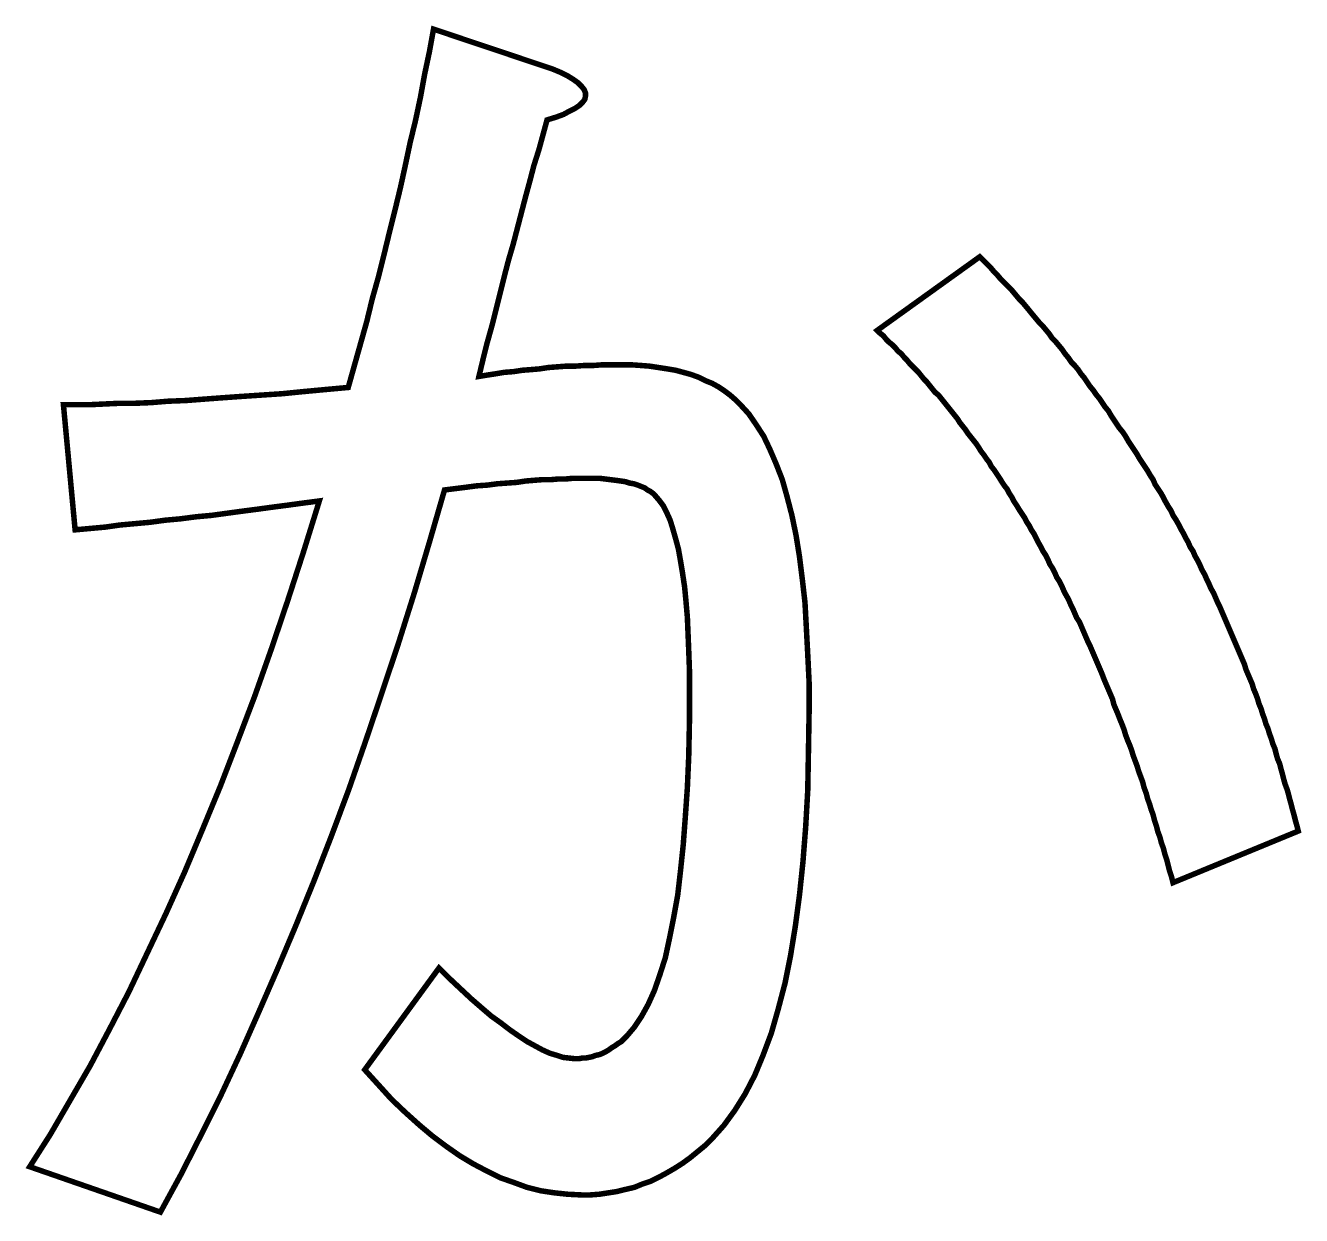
# Model space of a CAD drawing. Extents: x 21.9 to 68.3, y 183.3 to 226.6.
import ezdxf

# ---------------------------------------------------------------- set-up
doc = ezdxf.new("R2010")
doc.units = 0
doc.layers.get('0').update_dxf_attribs({"linetype": 'CONTINUOUS'})

msp = doc.modelspace()

# ---------------------------------------------------------------- linework, layer by layer
at = {"const_width": 0.2}
for points in [[(22.05, 185.075), (22.8, 186.25), (23.525, 187.5), (24.25, 188.75), (24.95, 190.075), (25.65, 191.425), (26.325, 192.85), (27, 194.275), (27.675, 195.775), (28.325, 197.325), (28.975, 198.9), (29.6, 200.525), (30.225, 202.175), (30.825, 203.875), (31.425, 205.65), (32, 207.425), (32.575, 209.275), (32, 209.2), (31.45, 209.125), (30.875, 209.05), (30.325, 208.975), (29.75, 208.9), (29.2, 208.825), (28.65, 208.75), (28.1, 208.7), (27.525, 208.625), (26.975, 208.575), (26.425, 208.5), (25.875, 208.45), (25.325, 208.4), (24.8, 208.325), (24.25, 208.275), (23.7, 208.225), (23.275, 212.775), (23.75, 212.775), (24.25, 212.775), (24.775, 212.8), (25.325, 212.825), (25.875, 212.825), (26.475, 212.85), (27.075, 212.9), (27.725, 212.925), (28.375, 212.975), (29.05, 213.025), (29.75, 213.075), (30.5, 213.125), (31.25, 213.175), (32, 213.25), (32.8, 213.325), (33.625, 213.4), (33.85, 214.2), (34.075, 215), (34.3, 215.8), (34.5, 216.625), (34.725, 217.425), (34.925, 218.225), (35.125, 219.05), (35.325, 219.85), (35.525, 220.675), (35.7, 221.475), (35.875, 222.3), (36.075, 223.125), (36.25, 223.95), (36.4, 224.775), (36.575, 225.6), (36.725, 226.425), (41.05, 224.975), (41.35, 224.85), (41.6, 224.725), (41.8, 224.6), (41.975, 224.475), (42.1, 224.35), (42.2, 224.225), (42.25, 224.1), (42.25, 224), (42.225, 223.875), (42.15, 223.775), (42.025, 223.65), (41.875, 223.55), (41.675, 223.45), (41.45, 223.325), (41.175, 223.225), (40.85, 223.125), (40.7, 222.575), (40.55, 222.025), (40.375, 221.475), (40.225, 220.9), (40.075, 220.35), (39.925, 219.775), (39.775, 219.2), (39.625, 218.625), (39.45, 218.025), (39.3, 217.45), (39.15, 216.85), (39, 216.25), (38.85, 215.65), (38.675, 215.025), (38.525, 214.425), (38.375, 213.8), (38.675, 213.85), (39, 213.9), (39.3, 213.95), (39.625, 213.975), (39.95, 214.025), (40.275, 214.05), (40.575, 214.075), (40.9, 214.125), (41.225, 214.15), (41.55, 214.175), (41.875, 214.175), (42.225, 214.2), (42.55, 214.2), (42.875, 214.225), (43.225, 214.225), (43.55, 214.225), (43.9, 214.225), (44.25, 214.2), (44.575, 214.175), (44.9, 214.125), (45.225, 214.075), (45.525, 214.025), (45.8, 213.95), (46.075, 213.875), (46.35, 213.775), (46.6, 213.65), (46.85, 213.55), (47.075, 213.425), (47.3, 213.275), (47.5, 213.125), (47.7, 212.95), (47.875, 212.775), (48.175, 212.45), (48.45, 212.05), (48.725, 211.625), (48.95, 211.15), (49.175, 210.625), (49.4, 210.05), (49.575, 209.425), (49.75, 208.75), (49.9, 208.025), (50.025, 207.25), (50.125, 206.45), (50.225, 205.575), (50.275, 204.65), (50.325, 203.7), (50.375, 202.675), (50.375, 201.625), (50.35, 200.15), (50.325, 198.75), (50.25, 197.425), (50.15, 196.15), (50.025, 194.95), (49.875, 193.825), (49.7, 192.75), (49.5, 191.75), (49.25, 190.8), (49, 189.925), (48.7, 189.125), (48.4, 188.4), (48.05, 187.725), (47.675, 187.125), (47.275, 186.575), (46.85, 186.1), (46.6, 185.85), (46.325, 185.625), (46.05, 185.4), (45.775, 185.2), (45.5, 185.025), (45.2, 184.85), (44.925, 184.7), (44.625, 184.55), (44.325, 184.45), (44.025, 184.325), (43.7, 184.25), (43.4, 184.175), (43.075, 184.125), (42.75, 184.075), (42.425, 184.05), (42.1, 184.05), (41.6, 184.075), (41.125, 184.125), (40.625, 184.2), (40.125, 184.325), (39.65, 184.5), (39.15, 184.675), (38.65, 184.925), (38.175, 185.175), (37.675, 185.475), (37.175, 185.825), (36.675, 186.2), (36.2, 186.6), (35.7, 187.05), (35.2, 187.525), (34.725, 188.05), (34.225, 188.6), (36.925, 192.3), (37.325, 191.9), (37.725, 191.525), (38.1, 191.175), (38.475, 190.85), (38.825, 190.55), (39.175, 190.3), (39.5, 190.05), (39.825, 189.825), (40.125, 189.625), (40.4, 189.475), (40.675, 189.325), (40.95, 189.2), (41.2, 189.125), (41.425, 189.05), (41.65, 189.025), (41.875, 189), (42, 189), (42.125, 189.025), (42.25, 189.025), (42.375, 189.05), (42.5, 189.075), (42.625, 189.125), (42.75, 189.15), (42.875, 189.2), (42.975, 189.25), (43.1, 189.325), (43.2, 189.4), (43.325, 189.475), (43.425, 189.55), (43.55, 189.625), (43.65, 189.725), (43.75, 189.825), (44.025, 190.15), (44.275, 190.525), (44.525, 190.975), (44.75, 191.475), (44.95, 192.05), (45.15, 192.675), (45.3, 193.375), (45.45, 194.125), (45.6, 194.95), (45.7, 195.825), (45.8, 196.775), (45.875, 197.775), (45.95, 198.85), (46, 200), (46.025, 201.2), (46.025, 202.45), (46.025, 203.15), (46, 203.825), (45.975, 204.45), (45.95, 205.05), (45.9, 205.625), (45.85, 206.15), (45.775, 206.65), (45.7, 207.1), (45.625, 207.525), (45.525, 207.9), (45.425, 208.25), (45.325, 208.575), (45.2, 208.85), (45.075, 209.1), (44.925, 209.3), (44.775, 209.475), (44.7, 209.55), (44.6, 209.625), (44.5, 209.675), (44.4, 209.75), (44.275, 209.8), (44.15, 209.85), (44, 209.9), (43.85, 209.925), (43.7, 209.975), (43.525, 210), (43.35, 210.025), (43.15, 210.05), (42.95, 210.075), (42.75, 210.1), (42.525, 210.1), (42.3, 210.1), (42.05, 210.1), (41.8, 210.1), (41.55, 210.075), (41.275, 210.075), (41, 210.05), (40.7, 210.05), (40.375, 210.025), (40.075, 210), (39.75, 209.95), (39.4, 209.925), (39.05, 209.9), (38.675, 209.85), (38.3, 209.825), (37.925, 209.775), (37.525, 209.725), (37.125, 209.675), (36.575, 207.775), (36.025, 205.925), (35.45, 204.1), (34.85, 202.3), (34.25, 200.525), (33.65, 198.8), (33.025, 197.125), (32.375, 195.45), (31.725, 193.85), (31.05, 192.25), (30.375, 190.7), (29.7, 189.175), (29, 187.675), (28.275, 186.225), (27.55, 184.8), (26.8, 183.425), (22.05, 185.075)], [(63.6, 195.4), (63.55, 195.6), (63.475, 195.825), (63.425, 196.025), (63.375, 196.225), (63.3, 196.45), (63.25, 196.65), (63.175, 196.85), (63.125, 197.05), (63.05, 197.25), (63, 197.45), (62.925, 197.675), (62.875, 197.875), (62.8, 198.075), (62.75, 198.25), (62.675, 198.45), (62.625, 198.65), (62.55, 198.85), (62.5, 199.05), (62.425, 199.25), (62.35, 199.45), (62.3, 199.625), (62.225, 199.825), (62.15, 200.025), (62.1, 200.2), (62.025, 200.4), (61.95, 200.575), (61.875, 200.775), (61.825, 200.95), (61.75, 201.15), (61.675, 201.325), (61.6, 201.525), (61.525, 201.7), (61.45, 201.875), (61.4, 202.075), (61.325, 202.25), (61.25, 202.425), (61.175, 202.6), (61.1, 202.775), (61.025, 202.975), (60.95, 203.15), (60.875, 203.325), (60.8, 203.5), (60.725, 203.675), (60.65, 203.85), (60.575, 204.025), (60.5, 204.175), (60.425, 204.35), (60.35, 204.525), (60.275, 204.7), (60.2, 204.875), (60.1, 205.025), (60.025, 205.2), (59.95, 205.375), (59.875, 205.525), (59.8, 205.7), (59.7, 205.875), (59.625, 206.025), (59.55, 206.2), (59.475, 206.35), (59.375, 206.5), (59.3, 206.675), (59.225, 206.825), (59.125, 206.975), (59.05, 207.15), (58.975, 207.3), (58.875, 207.45), (58.8, 207.6), (58.7, 207.775), (58.625, 207.925), (58.55, 208.075), (58.45, 208.225), (58.375, 208.375), (58.275, 208.525), (58.2, 208.675), (58.1, 208.825), (58, 208.975), (57.925, 209.1), (57.825, 209.25), (57.75, 209.4), (57.65, 209.55), (57.575, 209.7), (57.475, 209.825), (57.375, 209.975), (57.3, 210.1), (57.2, 210.25), (57.1, 210.4), (57, 210.525), (56.925, 210.675), (56.825, 210.8), (56.725, 210.95), (56.625, 211.075), (56.55, 211.2), (56.45, 211.35), (56.35, 211.475), (56.25, 211.6), (56.15, 211.725), (56.05, 211.875), (55.95, 212), (55.85, 212.125), (55.775, 212.25), (55.675, 212.375), (55.575, 212.5), (55.475, 212.625), (55.375, 212.75), (55.275, 212.875), (55.175, 213), (55.075, 213.125), (54.95, 213.225), (54.85, 213.35), (54.75, 213.475), (54.65, 213.6), (54.55, 213.7), (54.45, 213.825), (54.35, 213.95), (54.25, 214.05), (54.125, 214.175), (54.025, 214.275), (53.925, 214.4), (53.825, 214.5), (53.725, 214.625), (53.6, 214.725), (53.5, 214.85), (53.4, 214.95), (53.275, 215.05), (53.175, 215.15), (53.075, 215.275), (52.95, 215.375), (52.85, 215.475), (56.575, 218.15), (56.7, 218.025), (56.85, 217.875), (56.975, 217.75), (57.1, 217.6), (57.225, 217.475), (57.35, 217.325), (57.475, 217.2), (57.625, 217.05), (57.75, 216.925), (57.875, 216.775), (58, 216.625), (58.125, 216.5), (58.25, 216.35), (58.375, 216.2), (58.475, 216.075), (58.6, 215.925), (58.725, 215.775), (58.85, 215.65), (58.975, 215.5), (59.1, 215.35), (59.2, 215.2), (59.325, 215.075), (59.45, 214.925), (59.575, 214.775), (59.675, 214.625), (59.8, 214.475), (59.9, 214.325), (60.025, 214.2), (60.15, 214.05), (60.25, 213.9), (60.375, 213.75), (60.475, 213.6), (60.575, 213.45), (60.7, 213.3), (60.8, 213.15), (60.925, 213), (61.025, 212.85), (61.125, 212.7), (61.25, 212.55), (61.35, 212.375), (61.45, 212.225), (61.55, 212.075), (61.65, 211.925), (61.775, 211.775), (61.875, 211.625), (61.975, 211.45), (62.075, 211.3), (62.175, 211.15), (62.275, 211), (62.375, 210.825), (62.475, 210.675), (62.575, 210.525), (62.675, 210.375), (62.775, 210.2), (62.875, 210.05), (62.95, 209.875), (63.05, 209.725), (63.15, 209.575), (63.25, 209.4), (63.325, 209.25), (63.425, 209.075), (63.525, 208.925), (63.6, 208.75), (63.7, 208.6), (63.8, 208.425), (63.875, 208.275), (63.975, 208.1), (64.05, 207.95), (64.15, 207.775), (64.225, 207.6), (64.325, 207.45), (64.4, 207.275), (64.5, 207.1), (64.575, 206.95), (64.65, 206.775), (64.75, 206.6), (64.825, 206.425), (64.9, 206.275), (64.975, 206.1), (65.075, 205.925), (65.15, 205.75), (65.225, 205.575), (65.3, 205.425), (65.375, 205.25), (65.45, 205.075), (65.525, 204.9), (65.6, 204.725), (65.675, 204.55), (65.75, 204.375), (65.825, 204.2), (65.9, 204.025), (65.975, 203.85), (66.05, 203.675), (66.125, 203.5), (66.2, 203.325), (66.25, 203.15), (66.325, 202.975), (66.4, 202.8), (66.475, 202.625), (66.525, 202.45), (66.6, 202.275), (66.675, 202.075), (66.725, 201.9), (66.8, 201.725), (66.85, 201.55), (66.925, 201.35), (66.975, 201.175), (67.05, 201), (67.1, 200.825), (67.175, 200.625), (67.225, 200.45), (67.3, 200.275), (67.35, 200.075), (67.4, 199.9), (67.475, 199.725), (67.525, 199.525), (67.575, 199.35), (67.625, 199.15), (67.675, 198.975), (67.75, 198.775), (67.8, 198.6), (67.85, 198.4), (67.9, 198.225), (67.95, 198.025), (68, 197.85), (68.05, 197.65), (68.1, 197.475), (68.15, 197.275), (63.6, 195.4)]]:
    msp.add_lwpolyline(points, close=True, dxfattribs=at)

doc.saveas('drawing.dxf')
